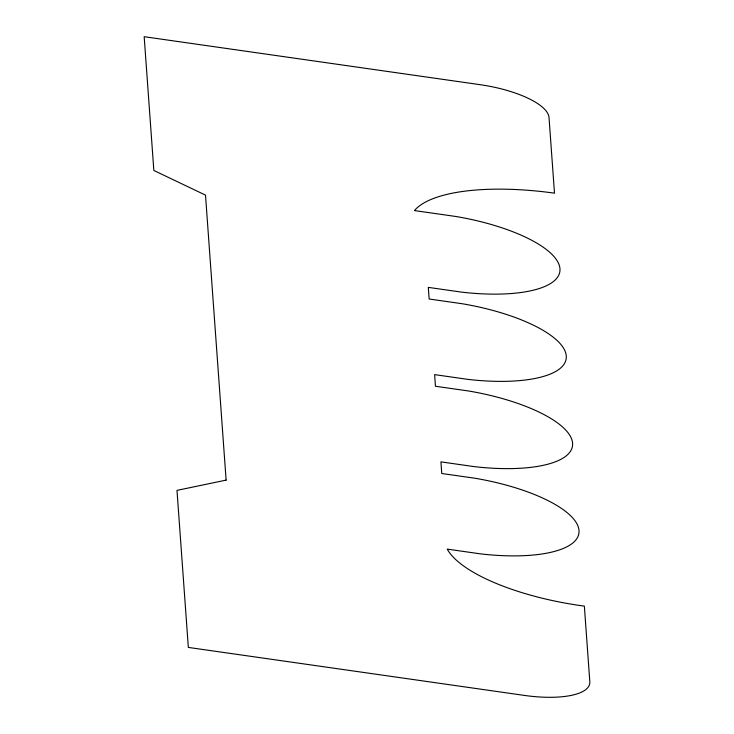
<?xml version="1.0" encoding="UTF-8"?>
<svg xmlns="http://www.w3.org/2000/svg" width="734" height="734" viewBox="0 0 734 734"><rect width="100%" height="100%" fill="white"/><g stroke="black" fill="none" stroke-linecap="round" stroke-linejoin="round"><path stroke-width="1.1" d="M226.118 480.119L176.986 490.376L188.335 647.416L524.315 695.401A68.079 22.726 9.7 0 0 589.824 681.73L584.356 606.119A134.175 44.783 9.7 0 1 447.235 549.115L480.431 553.858A110.944 37.03 9.7 0 0 578.998 530.517A110.944 37.03 9.7 0 0 474.962 478.247L441.767 473.503L440.923 461.869L474.017 466.595A110.944 37.03 9.7 0 0 572.584 443.263A110.944 37.03 9.7 0 0 468.549 390.983L435.455 386.258L434.62 374.624L467.705 379.35A110.944 37.03 9.7 0 0 566.272 356.018A110.944 37.03 9.7 0 0 462.236 303.738L429.151 299.013L428.307 287.379L461.392 292.104A110.944 37.03 9.7 0 0 559.959 268.772A110.944 37.03 9.7 0 0 455.933 216.493L414.435 210.575A152.103 50.774 9.7 0 1 554.491 193.161L549.023 117.55A68.079 22.726 9.7 0 0 480.146 84.685L144.176 36.7L153.846 170.472L205.502 195.125L226.118 480.119"/></g></svg>
